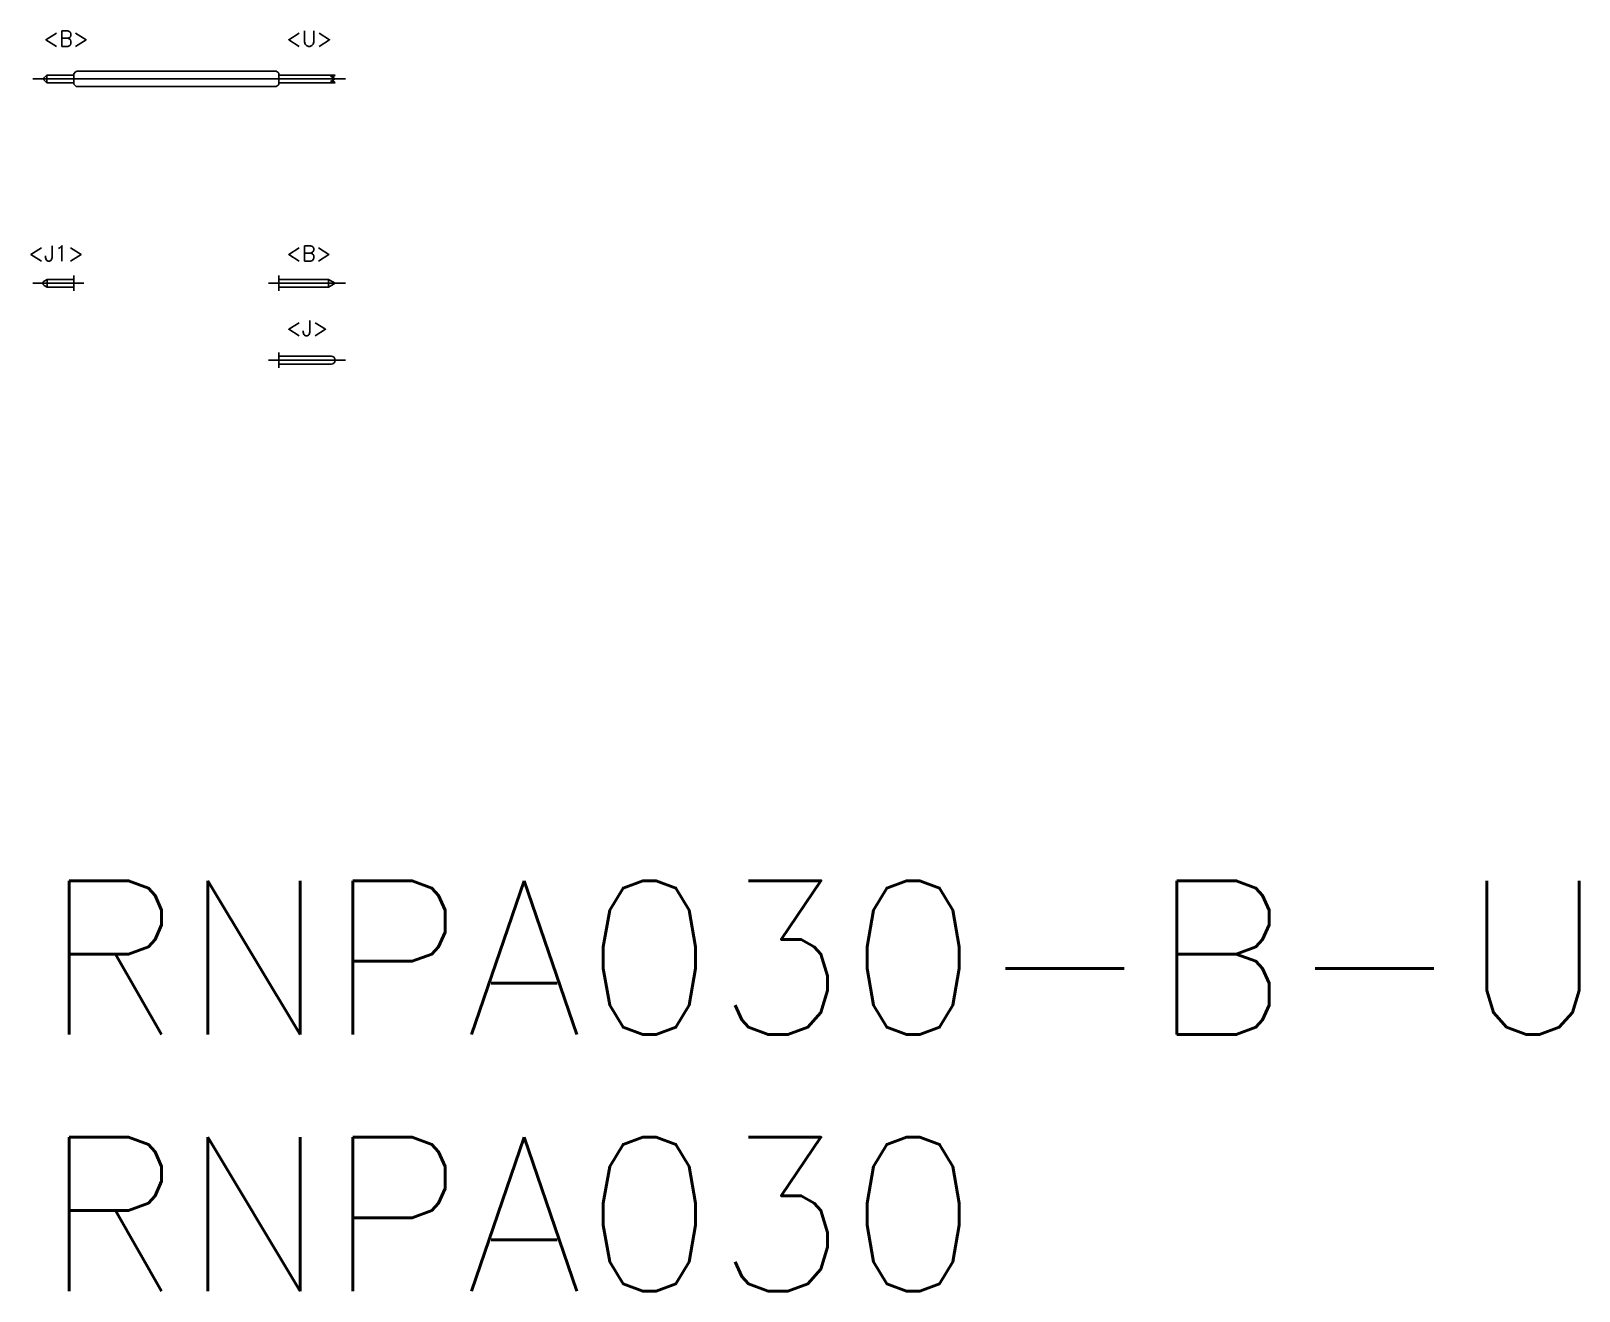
# Model space of a CAD drawing. Extents: x -0.2 to 30, y -8 to 16.6.
import ezdxf

# ---------------------------------------------------------------- set-up
doc = ezdxf.new("R2010")
doc.units = 0
doc.header["$LTSCALE"] = 0.5
doc.linetypes.add('CENTER', pattern=[50.8, 31.75, -6.35, 6.35, -6.35])
for name, color, linetype in [('MSM_CENTER', 1, 'CENTER'), ('MSM_CONTINUOUS', 7, 'CONTINUOUS'), ('MSM_PART_NUMBER', 7, 'CONTINUOUS')]:
    doc.layers.add(name, color=color, linetype=linetype)
doc.styles.get("Standard").update_dxf_attribs({"font": 'txt.shx', "height": 0.3, "bigfont": 'bigfont.shx'})

# ---------------------------------------------------------------- blocks, each defined once
blk = doc.blocks.new('*U13')
at = {"layer": 'MSM_PART_NUMBER'}
blk.add_text('RNPA030-B-U', height=3, dxfattribs=at).set_placement((0, -3))
blk = doc.blocks.new('*U14')
at = {"layer": 'MSM_PART_NUMBER'}
blk.add_text('RNPA030', height=3, dxfattribs=at).set_placement((0, -8))
blk = doc.blocks.new('*U16')
at = {"layer": 'MSM_PART_NUMBER'}
blk.add_text('<J1>', height=0.3, dxfattribs=at).set_placement((-0.285, 12.082))
blk = doc.blocks.new('*U17')
at = {"layer": 'MSM_PART_NUMBER'}
blk.add_text('<B>', height=0.3, dxfattribs=at).set_placement((0.007, 16.269))
blk = doc.blocks.new('*U18')
at = {"layer": 'MSM_PART_NUMBER'}
blk.add_text('<B>', height=0.3, dxfattribs=at).set_placement((4.741, 12.082))
blk = doc.blocks.new('*U19')
at = {"layer": 'MSM_PART_NUMBER'}
blk.add_text('<U>', height=0.3, dxfattribs=at).set_placement((4.741, 16.269))
blk = doc.blocks.new('*U20')
at = {"layer": 'MSM_PART_NUMBER'}
blk.add_text('<J>', height=0.3, dxfattribs=at).set_placement((4.741, 10.624))

msp = doc.modelspace()

# ---------------------------------------------------------------- linework, layer by layer
at = {"layer": 'MSM_CENTER'}
for p, q in [((-0.2, 15.635), (5.9, 15.635)), ((-0.2, 11.65), (0.8, 11.65)), ((4.4, 11.65), (5.9, 11.65)), ((4.4, 10.15), (5.9, 10.15))]:
    msp.add_line(p, q, dxfattribs=at)
at = {"layer": 'MSM_CONTINUOUS'}
for p, q in [((0, 15.635), (0.075, 15.71)), ((0.075, 15.71), (0.6, 15.71)), ((0.075, 15.71), (0.075, 15.56)), ((0.6, 15.736), (0.635, 15.771)), ((0.6, 15.535), (0.6, 15.736)), ((0.67, 15.785), (4.53, 15.785)), ((4.6, 15.527), (4.6, 15.744)), ((4.6, 15.71), (5.7, 15.71)), ((5.7, 15.71), (5.611, 15.687)), ((5.7, 15.71), (5.647, 15.666)), ((0, 15.635), (0.075, 15.56)), ((0.075, 15.56), (0.6, 15.56)), ((0.6, 15.535), (0.635, 15.5)), ((0.67, 15.485), (4.53, 15.485)), ((4.6, 15.56), (5.7, 15.56)), ((5.7, 15.635), (5.611, 15.687)), ((5.7, 15.635), (5.611, 15.584)), ((5.7, 15.56), (5.611, 15.584)), ((5.7, 15.56), (5.647, 15.605)), ((0.6, 11.5), (0.6, 11.8)), ((4.6, 11.5), (4.6, 11.8)), ((0.025, 11.693), (0.08, 11.725)), ((0.025, 11.607), (0.08, 11.575)), ((0.08, 11.725), (0.08, 11.575)), ((0.08, 11.725), (0.6, 11.725)), ((0.08, 11.575), (0.6, 11.575)), ((4.6, 11.725), (5.57, 11.725)), ((4.6, 11.575), (5.57, 11.575)), ((5.7, 11.65), (5.57, 11.725)), ((5.57, 11.725), (5.57, 11.575)), ((5.7, 11.65), (5.57, 11.575)), ((4.6, 10), (4.6, 10.3)), ((4.6, 10.225), (5.625, 10.225)), ((4.6, 10.075), (5.625, 10.075))]:
    msp.add_line(p, q, dxfattribs=at)
for centre, radius, start, end in [((0.67, 15.735), 0.05, 90, 135), ((4.53, 15.705), 0.08, 28.955, 90), ((0.67, 15.535), 0.05, 225, 270), ((4.53, 15.565), 0.08, 270, 331.045), ((0.05, 11.65), 0.05, 120, 240), ((5.625, 10.15), 0.075, 270, 90)]:
    msp.add_arc(centre, radius, start, end, dxfattribs=at)

# ---------------------------------------------------------------- block references
for name in ['*U17', '*U19', '*U16', '*U18', '*U20', '*U13', '*U14']:
    msp.add_blockref(name, (0, 0), dxfattribs=at)

doc.saveas('drawing.dxf')
